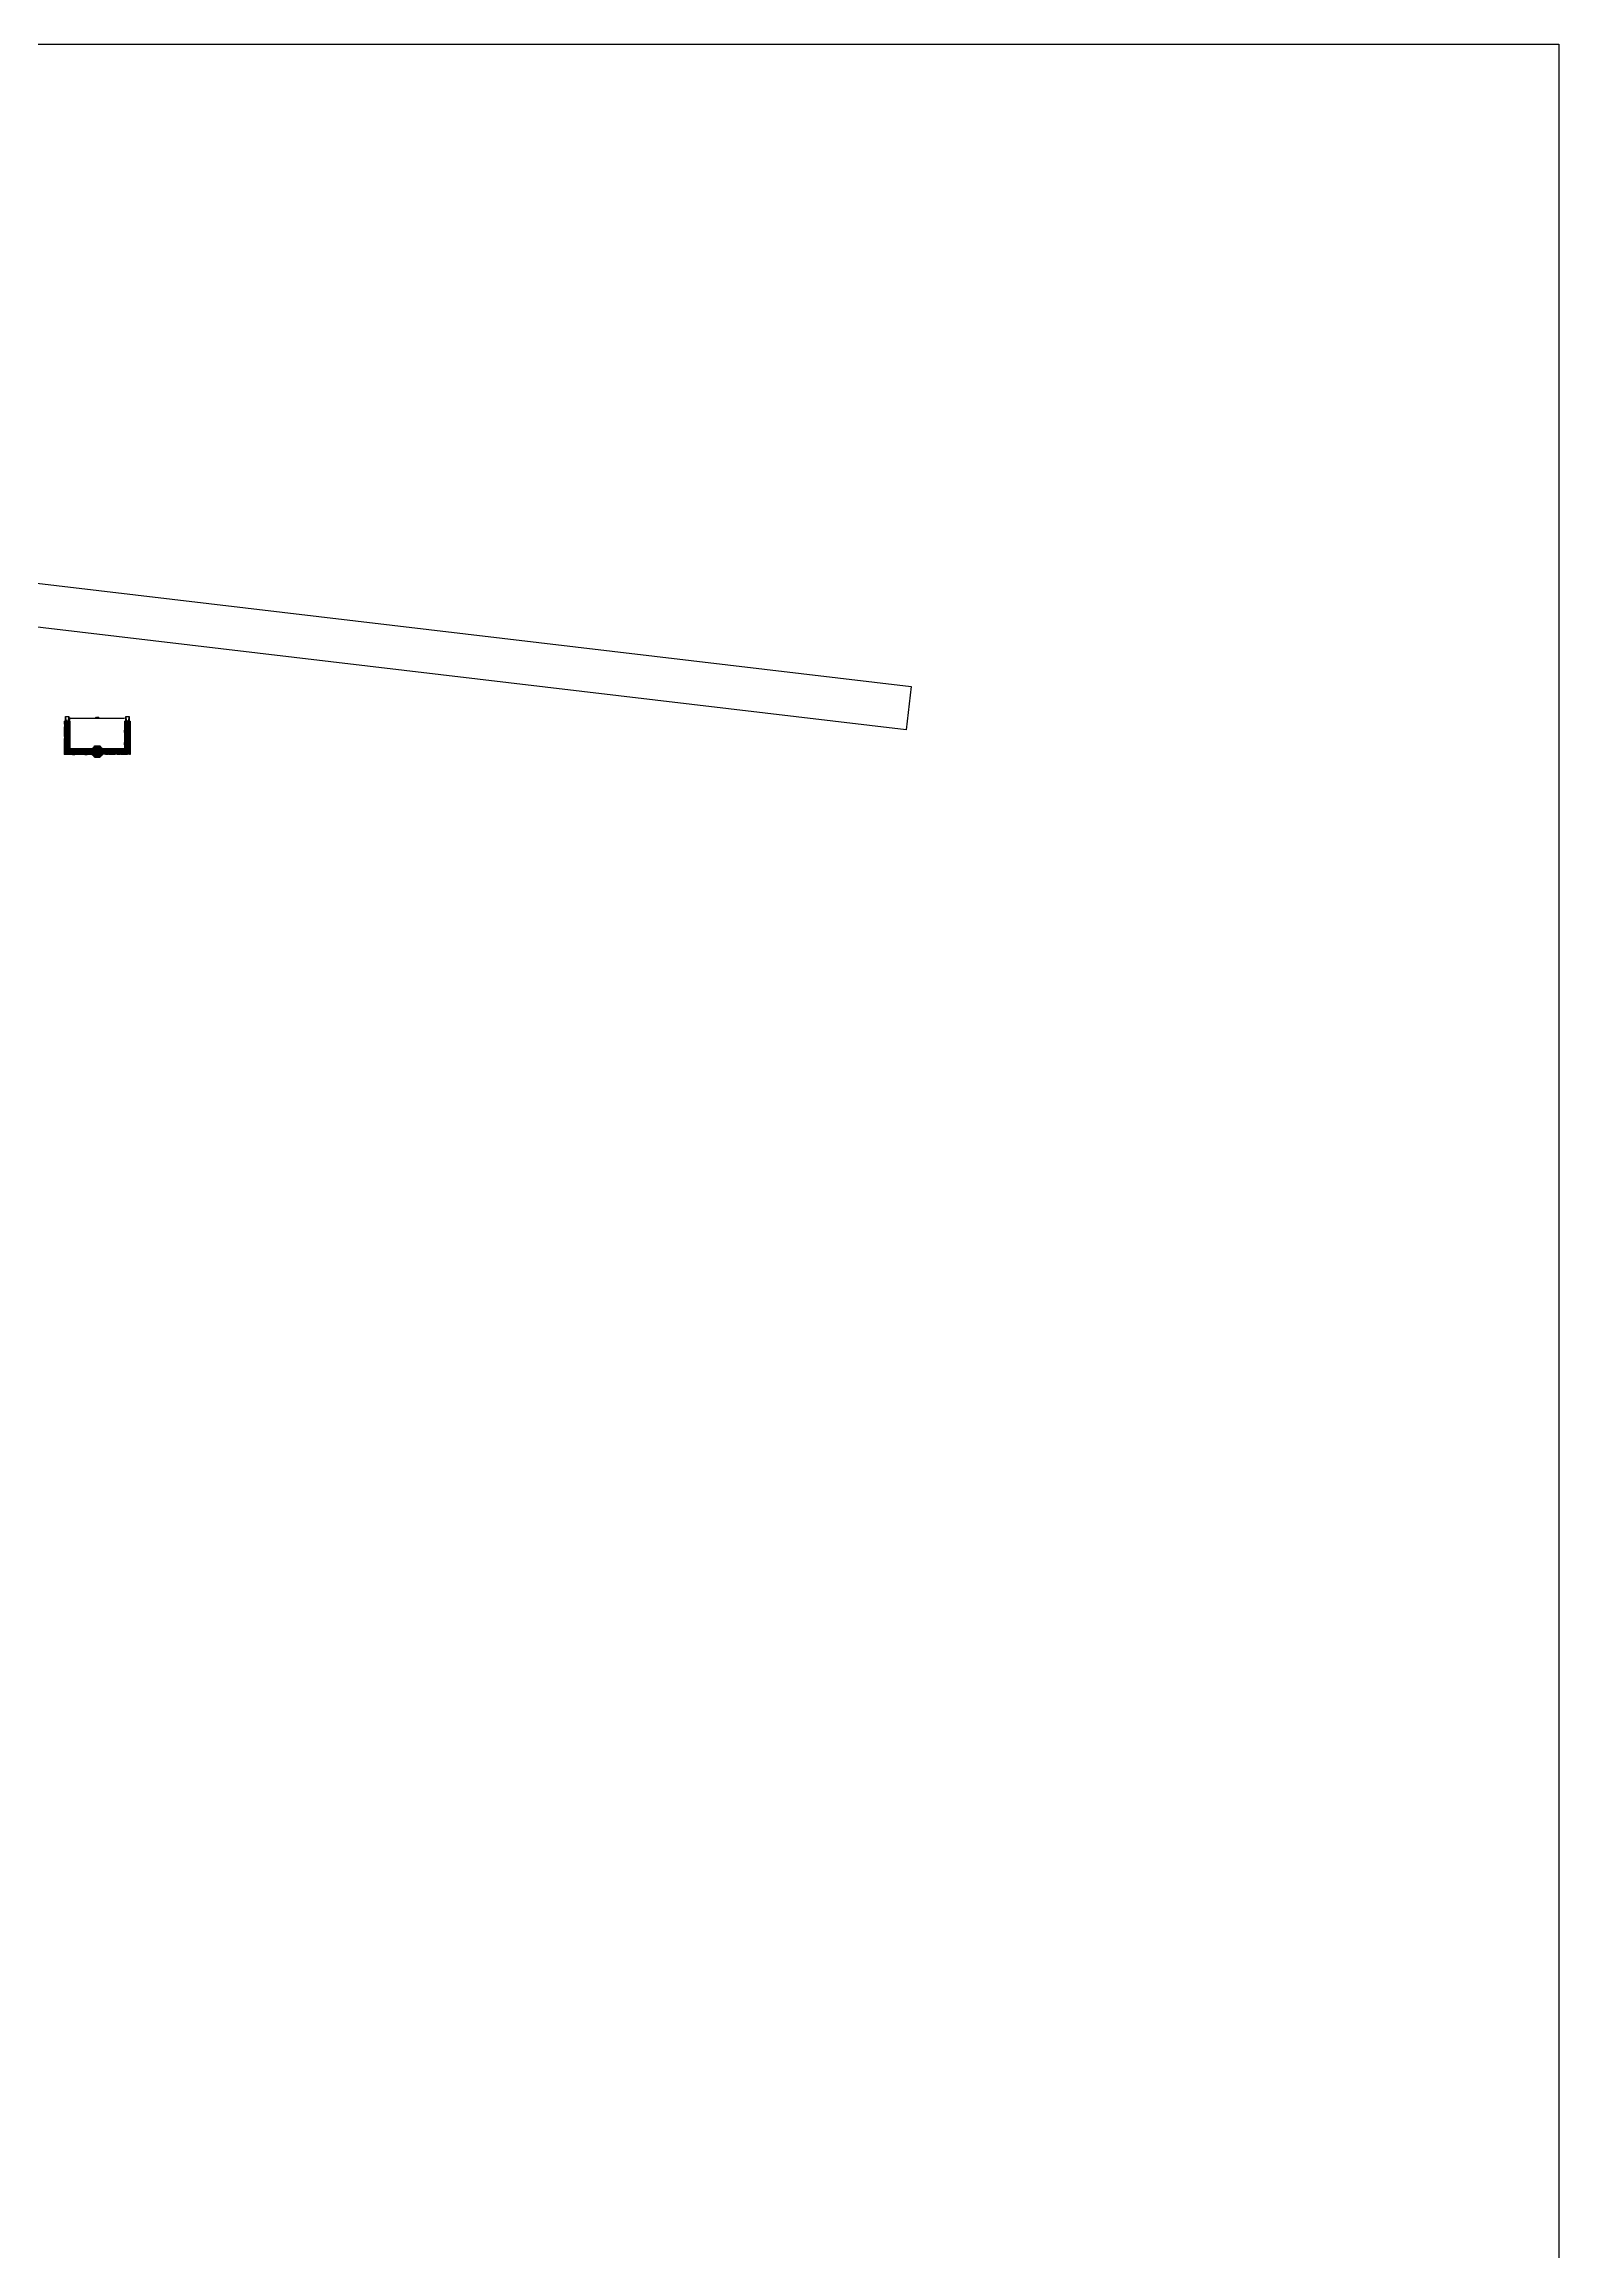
# Model space of a CAD drawing. Extents: x -2575501 to 16617496, y -2334620 to 1078419.
# Drawn here: x 15512675 to 16617496, y -724464 to 885691 of the extents above; entities that cross this region are included whole.
import ezdxf

# ---------------------------------------------------------------- set-up
doc = ezdxf.new("R2010")
doc.units = 0
doc.header["$LTSCALE"] = 10
doc.header["$MEASUREMENT"] = 0
doc.layers.add('W-BRIDGE_APPROACH引桥', color=4, linetype='Continuous')
doc.layers.add('W-FLOAT_BOWL浮筒', color=253, linetype='Continuous')
doc.styles.add('STANDARD_T3', font='simplex.shx', dxfattribs={"width": 0.7, "bigfont": 'gbcbig.shx'})
doc.dimstyles.new('W&&200', dxfattribs={"dimtxt": 700, "dimasz": 200, "dimexe": 500, "dimexo": 600, "dimgap": 200, "dimtad": 1, "dimdec": 0, "dimzin": 0, "dimdsep": 46, "dimtxsty": 'STANDARD_T3', "dimcen": 0.09, "dimclrd": 1, "dimclre": 1, "dimclrt": 7, "dimazin": 2, "dimtfac": 1, "dimtdec": 0, "dimtix": 1, "dimtmove": 2, "dimatfit": 3, "dimfxl": 100, "dimtolj": 1, "dimtzin": 0, "dimarcsym": 0})

# ---------------------------------------------------------------- blocks, each defined once
blk = doc.blocks.new('*D942')
at = {"color": 1, "lineweight": -2, "transparency": 16777216}
for p, q in [((15531451, 392359), (15531451, 394511)), ((15531651, 394011), (15571251, 394011)), ((15571451, 394611), (15571451, 394511))]:
    blk.add_line(p, q, dxfattribs=at)
at = {"color": 1, "transparency": 16777216}
for points in [[(15531651, 394045), (15531651, 393978), (15531451, 394011)], [(15571251, 394045), (15571251, 393978), (15571451, 394011)]]:
    blk.add_solid(points, dxfattribs=at)
at = {"layer": 'Defpoints', "color": 0, "transparency": 16777216}
for p in [(15531451, 391759), (15571451, 394011), (15571451, 394011)]:
    blk.add_point(p, dxfattribs=at)
at = {"color": 7, "transparency": 16777216, "insert": (15551451, 394561), "char_height": 700, "attachment_point": 5, "style": 'STANDARD_T3'}
blk.add_mtext('\\A1;40000', dxfattribs=at)
blk = doc.blocks.new('橙浮筒')
at = {"layer": 'W-FLOAT_BOWL浮筒', "color": 30}
for p, q in [((-549, 527), (-527, 549)), ((-549, 473), (-521, 445)), ((-549, 27), (-521, 55)), ((-516, 261), (-516, 239)), ((-484, 301), (-513, 268)), ((-484, 199), (-513, 232)), ((-500, 395), (-500, 351)), ((-500, 149), (-500, 105)), ((-484, 329), (-497, 345)), ((-484, 171), (-497, 155)), ((-481, 307), (-481, 323)), ((-481, 193), (-481, 177)), ((-445, 479), (-479, 445)), ((-479, 55), (-445, 21)), ((-473, 549), (-445, 521)), ((-351, 500), (-395, 500)), ((-351, 0), (-395, 0)), ((-329, 484), (-345, 497)), ((-307, 481), (-323, 481)), ((-301, 484), (-268, 513)), ((-297, -13), (-264, 16)), ((-239, 516), (-261, 516)), ((-242, 19), (-258, 19)), ((-203, -13), (-236, 16)), ((-199, 484), (-232, 513)), ((-193, 481), (-177, 481)), ((-171, 484), (-155, 497)), ((-105, 500), (-149, 500)), ((-105, 0), (-149, 0)), ((-27, 549), (-55, 521)), ((-55, 479), (-21, 445)), ((-21, 55), (-55, 21)), ((-19, 258), (-19, 242)), ((13, 297), (-16, 264)), ((13, 203), (-16, 236)), ((0, 395), (0, 351)), ((0, 149), (0, 105)), ((13, 333), (3, 345)), ((13, 167), (3, 155)), ((16, 304), (16, 326)), ((16, 196), (16, 174)), ((49, 473), (21, 445)), ((49, 27), (21, 55)), ((27, 549), (49, 527)), ((-527, -49), (-549, -27)), ((-473, -49), (-445, -21)), ((-333, -13), (-345, -3)), ((-304, -16), (-326, -16)), ((-196, -16), (-174, -16)), ((-167, -13), (-155, -3)), ((-27, -49), (-55, -21)), ((49, -27), (27, -49))]:
    blk.add_line(p, q, dxfattribs=at)
for centre, radius, start, end in [((-522, 500), 38, 135, 225), ((-522, 0), 38, 135, 225), ((-524, 500), 7, 90, 270), ((-524, 0), 7, 90, 270), ((-500, 522), 38, 45, 135), ((-500, 500), 25, 106.260205, 163.739795), ((-500, 500), 25, 196.260205, 253.739795), ((-500, 0), 25, 106.260205, 163.739795), ((-570, 395), 70, 0, 45), ((-570, 105), 70, 315, 0), ((-506, 261), 10, 137.726311, 180), ((-506, 239), 10, 180, 222.273689), ((-500, 524), 7, 0, 180), ((-500, 476), 7, 180, 0), ((-500, 24), 7, 0, 180), ((-430, 395), 70, 135, 180), ((-490, 351), 10, 180, 222.273689), ((-490, 149), 10, 137.726311, 180), ((-430, 105), 70, 180, 225), ((-500, 500), 25, 16.260205, 73.739795), ((-500, 500), 25, 286.260205, 343.739795), ((-500, 0), 25, 16.260205, 73.739795), ((-491, 323), 10, 0, 42.273689), ((-491, 307), 10, 317.726311, 0), ((-491, 193), 10, 0, 42.273689), ((-491, 177), 10, 317.726311, 0), ((-476, 500), 7, 270, 90), ((-476, 0), 7, 270, 90), ((-395, 570), 70, 225, 270), ((-395, 430), 70, 90, 135), ((-395, 70), 70, 225, 270), ((-395, -70), 70, 90, 135), ((-351, 490), 10, 47.726311, 90), ((-351, -10), 10, 47.726311, 90), ((-323, 491), 10, 227.726311, 270), ((-307, 491), 10, 270, 312.273689), ((-261, 506), 10, 90, 132.273689), ((-258, 9), 10, 90, 132.273689), ((-242, 9), 10, 47.726311, 90), ((-239, 506), 10, 47.726311, 90), ((-193, 491), 10, 227.726311, 270), ((-177, 491), 10, 270, 312.273689), ((-149, 490), 10, 90, 132.273689), ((-149, -10), 10, 90, 132.273689), ((-105, 570), 70, 270, 315), ((-105, 430), 70, 45, 90), ((-105, 70), 70, 270, 315), ((-105, -70), 70, 45, 90), ((-24, 500), 7, 90, 270), ((-24, 0), 7, 90, 270), ((0, 522), 38, 45, 135), ((0, 500), 25, 106.260205, 163.739795), ((0, 500), 25, 196.260205, 253.739795), ((0, 0), 25, 106.260205, 163.739795), ((-70, 395), 70, 0, 45), ((-70, 105), 70, 315, 0), ((-9, 258), 10, 137.726311, 180), ((-9, 242), 10, 180, 222.273689), ((0, 524), 7, 0, 180), ((0, 476), 7, 180, 0), ((0, 24), 7, 0, 180), ((70, 395), 70, 135, 180), ((10, 351), 10, 180, 222.273689), ((10, 149), 10, 137.726311, 180), ((70, 105), 70, 180, 225), ((0, 500), 25, 16.260205, 73.739795), ((0, 500), 25, 286.260205, 343.739795), ((0, 0), 25, 16.260205, 73.739795), ((6, 326), 10, 0, 42.273689), ((6, 304), 10, 317.726311, 0), ((6, 196), 10, 0, 42.273689), ((6, 174), 10, 317.726311, 0), ((24, 500), 7, 270, 90), ((24, 0), 7, 270, 90), ((22, 500), 38, 315, 45), ((22, 0), 38, 315, 45), ((-500, -22), 38, 225, 315), ((-500, 0), 25, 196.260205, 253.739795), ((-500, -24), 7, 180, 0), ((-500, 0), 25, 286.260205, 343.739795), ((-326, -6), 10, 227.726311, 270), ((-304, -6), 10, 270, 312.273689), ((-196, -6), 10, 227.726311, 270), ((-174, -6), 10, 270, 312.273689), ((0, -22), 38, 225, 315), ((0, 0), 25, 196.260205, 253.739795), ((0, -24), 7, 180, 0), ((0, 0), 25, 286.260205, 343.739795)]:
    blk.add_arc(centre, radius, start, end, dxfattribs=at)
blk = doc.blocks.new('*U943')
at = {"rotation": 180}
blk.add_blockref('橙浮筒', (-250, 250), dxfattribs=at)
blk = doc.blocks.new('*U944')
at = {"color": 0, "linetype": 'ByBlock', "lineweight": -2, "transparency": 16777216}
for p in [(0, 0), (500, 0), (1000, 0), (1500, 0), (2000, 0), (2500, 0), (3000, 0), (3500, 0)]:
    blk.add_blockref('*U943', p, dxfattribs=at)
blk = doc.blocks.new('*U945')
at = {"rotation": 180}
blk.add_blockref('橙浮筒', (-250, 250), dxfattribs=at)
blk = doc.blocks.new('*U946')
at = {"color": 0, "linetype": 'ByBlock', "lineweight": -2, "transparency": 16777216}
for p in [(0, 0), (500, 0), (1000, 0), (1500, 0), (2000, 0), (2500, 0), (3000, 0), (3500, 0)]:
    blk.add_blockref('*U945', p, dxfattribs=at)
blk = doc.blocks.new('蓝浮筒')
at = {"layer": 'W-FLOAT_BOWL浮筒', "color": 5}
for p, q in [((-549, 527), (-527, 549)), ((-549, 473), (-521, 445)), ((-549, 27), (-521, 55)), ((-516, 261), (-516, 239)), ((-484, 301), (-513, 268)), ((-484, 199), (-513, 232)), ((-500, 395), (-500, 351)), ((-500, 149), (-500, 105)), ((-484, 329), (-497, 345)), ((-484, 171), (-497, 155)), ((-481, 307), (-481, 323)), ((-481, 193), (-481, 177)), ((-445, 479), (-479, 445)), ((-479, 55), (-445, 21)), ((-473, 549), (-445, 521)), ((-351, 500), (-395, 500)), ((-351, 0), (-395, 0)), ((-329, 484), (-345, 497)), ((-307, 481), (-323, 481)), ((-301, 484), (-268, 513)), ((-297, -13), (-264, 16)), ((-239, 516), (-261, 516)), ((-242, 19), (-258, 19)), ((-203, -13), (-236, 16)), ((-199, 484), (-232, 513)), ((-193, 481), (-177, 481)), ((-171, 484), (-155, 497)), ((-105, 500), (-149, 500)), ((-105, 0), (-149, 0)), ((-27, 549), (-55, 521)), ((-55, 479), (-21, 445)), ((-21, 55), (-55, 21)), ((-19, 258), (-19, 242)), ((13, 297), (-16, 264)), ((13, 203), (-16, 236)), ((0, 395), (0, 351)), ((0, 149), (0, 105)), ((13, 333), (3, 345)), ((13, 167), (3, 155)), ((16, 304), (16, 326)), ((16, 196), (16, 174)), ((49, 473), (21, 445)), ((49, 27), (21, 55)), ((27, 549), (49, 527)), ((-527, -49), (-549, -27)), ((-473, -49), (-445, -21)), ((-333, -13), (-345, -3)), ((-304, -16), (-326, -16)), ((-196, -16), (-174, -16)), ((-167, -13), (-155, -3)), ((-27, -49), (-55, -21)), ((49, -27), (27, -49))]:
    blk.add_line(p, q, dxfattribs=at)
for centre, radius, start, end in [((-522, 500), 38, 135, 225), ((-522, 0), 38, 135, 225), ((-524, 500), 7, 90, 270), ((-524, 0), 7, 90, 270), ((-500, 522), 38, 45, 135), ((-500, 500), 25, 106.260205, 163.739795), ((-500, 500), 25, 196.260205, 253.739795), ((-500, 0), 25, 106.260205, 163.739795), ((-570, 395), 70, 0, 45), ((-570, 105), 70, 315, 0), ((-506, 261), 10, 137.726311, 180), ((-506, 239), 10, 180, 222.273689), ((-500, 524), 7, 0, 180), ((-500, 476), 7, 180, 0), ((-500, 24), 7, 0, 180), ((-430, 395), 70, 135, 180), ((-490, 351), 10, 180, 222.273689), ((-490, 149), 10, 137.726311, 180), ((-430, 105), 70, 180, 225), ((-500, 500), 25, 16.260205, 73.739795), ((-500, 500), 25, 286.260205, 343.739795), ((-500, 0), 25, 16.260205, 73.739795), ((-491, 323), 10, 0, 42.273689), ((-491, 307), 10, 317.726311, 0), ((-491, 193), 10, 0, 42.273689), ((-491, 177), 10, 317.726311, 0), ((-476, 500), 7, 270, 90), ((-476, 0), 7, 270, 90), ((-395, 570), 70, 225, 270), ((-395, 430), 70, 90, 135), ((-395, 70), 70, 225, 270), ((-395, -70), 70, 90, 135), ((-351, 490), 10, 47.726311, 90), ((-351, -10), 10, 47.726311, 90), ((-323, 491), 10, 227.726311, 270), ((-307, 491), 10, 270, 312.273689), ((-261, 506), 10, 90, 132.273689), ((-258, 9), 10, 90, 132.273689), ((-242, 9), 10, 47.726311, 90), ((-239, 506), 10, 47.726311, 90), ((-193, 491), 10, 227.726311, 270), ((-177, 491), 10, 270, 312.273689), ((-149, 490), 10, 90, 132.273689), ((-149, -10), 10, 90, 132.273689), ((-105, 570), 70, 270, 315), ((-105, 430), 70, 45, 90), ((-105, 70), 70, 270, 315), ((-105, -70), 70, 45, 90), ((-24, 500), 7, 90, 270), ((-24, 0), 7, 90, 270), ((0, 522), 38, 45, 135), ((0, 500), 25, 106.260205, 163.739795), ((0, 500), 25, 196.260205, 253.739795), ((0, 0), 25, 106.260205, 163.739795), ((-70, 395), 70, 0, 45), ((-70, 105), 70, 315, 0), ((-9, 258), 10, 137.726311, 180), ((-9, 242), 10, 180, 222.273689), ((0, 524), 7, 0, 180), ((0, 476), 7, 180, 0), ((0, 24), 7, 0, 180), ((70, 395), 70, 135, 180), ((10, 351), 10, 180, 222.273689), ((10, 149), 10, 137.726311, 180), ((70, 105), 70, 180, 225), ((0, 500), 25, 16.260205, 73.739795), ((0, 500), 25, 286.260205, 343.739795), ((0, 0), 25, 16.260205, 73.739795), ((6, 326), 10, 0, 42.273689), ((6, 304), 10, 317.726311, 0), ((6, 196), 10, 0, 42.273689), ((6, 174), 10, 317.726311, 0), ((24, 500), 7, 270, 90), ((24, 0), 7, 270, 90), ((22, 500), 38, 315, 45), ((22, 0), 38, 315, 45), ((-500, -22), 38, 225, 315), ((-500, 0), 25, 196.260205, 253.739795), ((-500, -24), 7, 180, 0), ((-500, 0), 25, 286.260205, 343.739795), ((-326, -6), 10, 227.726311, 270), ((-304, -6), 10, 270, 312.273689), ((-196, -6), 10, 227.726311, 270), ((-174, -6), 10, 270, 312.273689), ((0, -22), 38, 225, 315), ((0, 0), 25, 196.260205, 253.739795), ((0, -24), 7, 180, 0), ((0, 0), 25, 286.260205, 343.739795)]:
    blk.add_arc(centre, radius, start, end, dxfattribs=at)
blk = doc.blocks.new('*U947')
blk.add_blockref('橙浮筒', (250, -250))
blk = doc.blocks.new('*U948')
at = {"color": 0, "linetype": 'ByBlock', "lineweight": -2, "transparency": 16777216}
for p in [(0, 500), (0, 0), (500, 500), (500, 0)]:
    blk.add_blockref('*U947', p, dxfattribs=at)
blk = doc.blocks.new('*U949')
blk.add_blockref('橙浮筒', (250, -250))
blk = doc.blocks.new('*U950')
at = {"color": 0, "linetype": 'ByBlock', "lineweight": -2, "transparency": 16777216}
for p in [(0, 0), (500, 0), (1000, 0), (1500, 0), (2000, 0), (2500, 0)]:
    blk.add_blockref('*U949', p, dxfattribs=at)
blk = doc.blocks.new('*U951')
blk.add_blockref('橙浮筒', (250, -250))
blk = doc.blocks.new('*U952')
at = {"color": 0, "linetype": 'ByBlock', "lineweight": -2, "transparency": 16777216}
for p in [(0, 0), (500, 0), (1000, 0), (1500, 0), (2000, 0), (2500, 0)]:
    blk.add_blockref('*U951', p, dxfattribs=at)
blk = doc.blocks.new('*U953')
blk.add_blockref('橙浮筒', (250, -250))
blk = doc.blocks.new('*U954')
at = {"color": 0, "linetype": 'ByBlock', "lineweight": -2, "transparency": 16777216}
for p in [(0, 0), (500, 0), (1000, 0), (1500, 0)]:
    blk.add_blockref('*U953', p, dxfattribs=at)
blk = doc.blocks.new('*U955')
blk.add_blockref('橙浮筒', (250, -250))
blk = doc.blocks.new('*U956')
at = {"color": 0, "linetype": 'ByBlock', "lineweight": -2, "transparency": 16777216}
for p in [(0, 0), (500, 0), (1000, 0), (1500, 0)]:
    blk.add_blockref('*U955', p, dxfattribs=at)
blk = doc.blocks.new('*U957')
at = {"rotation": 180}
blk.add_blockref('橙浮筒', (-250, 250), dxfattribs=at)
blk = doc.blocks.new('*U958')
at = {"color": 0, "linetype": 'ByBlock', "lineweight": -2, "transparency": 16777216}
for p in [(0, 0), (500, 0), (1000, 0), (1500, 0), (2000, 0), (2500, 0), (3000, 0), (3500, 0), (4000, 0), (4500, 0), (5000, 0), (5500, 0), (6000, 0), (6500, 0), (7000, 0), (7500, 0), (8000, 0), (8500, 0), (9000, 0), (9500, 0), (10000, 0), (10500, 0), (11000, 0), (11500, 0), (12000, 0), (12500, 0), (13000, 0), (13500, 0), (14000, 0), (14500, 0), (15000, 0), (15500, 0), (16000, 0), (16500, 0), (17000, 0), (17500, 0), (18000, 0), (18500, 0), (19000, 0), (19500, 0)]:
    blk.add_blockref('*U957', p, dxfattribs=at)
blk = doc.blocks.new('*U963')
at = {"xscale": -1, "rotation": 180}
blk.add_blockref('蓝浮筒', (250, 250), dxfattribs=at)
blk = doc.blocks.new('*U964')
at = {"color": 0, "linetype": 'ByBlock', "lineweight": -2, "transparency": 16777216}
for p in [(0, 0), (500, 0), (1000, 0), (1500, 0), (2000, 0), (2500, 0), (3000, 0), (3500, 0), (4000, 0), (4500, 0), (5000, 0), (5500, 0), (6000, 0), (6500, 0), (7000, 0), (7500, 0), (8000, 0), (8500, 0), (9000, 0), (9500, 0), (10000, 0), (10500, 0), (11000, 0), (11500, 0), (12000, 0), (12500, 0), (13000, 0), (13500, 0), (14000, 0), (14500, 0), (15000, 0), (15500, 0), (16000, 0), (16500, 0), (17000, 0), (17500, 0), (18000, 0), (18500, 0), (19000, 0)]:
    blk.add_blockref('*U963', p, dxfattribs=at)
blk = doc.blocks.new('*U961')
blk.add_blockref('*U964', (-9500, 0))
blk = doc.blocks.new('*U962')
at = {"color": 0, "linetype": 'ByBlock', "lineweight": -2, "transparency": 16777216}
for p in [(0, 2500), (0, 2000), (0, 1500), (0, 1000), (0, 500), (0, 0)]:
    blk.add_blockref('*U961', p, dxfattribs=at)
blk = doc.blocks.new('*U965')
at = {"rotation": 180}
blk.add_blockref('橙浮筒', (-250, 250), dxfattribs=at)
blk = doc.blocks.new('*U966')
at = {"color": 0, "linetype": 'ByBlock', "lineweight": -2, "transparency": 16777216}
for p in [(0, 0), (500, 0), (1000, 0), (1500, 0), (2000, 0), (2500, 0), (3000, 0), (3500, 0), (4000, 0), (4500, 0), (5000, 0), (5500, 0), (6000, 0), (6500, 0), (7000, 0), (7500, 0), (8000, 0), (8500, 0), (9000, 0), (9500, 0), (10000, 0), (10500, 0), (11000, 0), (11500, 0), (12000, 0), (12500, 0), (13000, 0), (13500, 0), (14000, 0), (14500, 0), (15000, 0), (15500, 0), (16000, 0)]:
    blk.add_blockref('*U965', p, dxfattribs=at)
blk = doc.blocks.new('*U967')
at = {"rotation": 180}
blk.add_blockref('橙浮筒', (-250, 250), dxfattribs=at)
blk = doc.blocks.new('*U968')
at = {"color": 0, "linetype": 'ByBlock', "lineweight": -2, "transparency": 16777216}
for p in [(0, 3000), (0, 2500), (0, 2000), (0, 1500), (0, 1000), (0, 500), (0, 0)]:
    blk.add_blockref('*U967', p, dxfattribs=at)
blk = doc.blocks.new('*U969')
blk.add_blockref('橙浮筒', (250, -250))
blk = doc.blocks.new('*U970')
at = {"color": 0, "linetype": 'ByBlock', "lineweight": -2, "transparency": 16777216}
for p in [(0, 19500), (0, 19000), (0, 18500), (0, 18000), (0, 17500), (0, 17000), (0, 16500), (0, 16000), (3500, 19500), (3500, 19000), (3500, 18500), (3500, 18000), (3500, 17500), (3500, 17000), (3500, 16500), (3500, 16000), (0, 15500), (0, 15000), (0, 14500), (0, 14000), (0, 13500), (0, 13000), (0, 12500), (0, 12000), (0, 11500), (0, 11000), (0, 10500), (0, 10000), (0, 9500), (0, 9000), (0, 8500), (0, 8000), (0, 7500), (0, 7000), (0, 6500), (0, 6000), (0, 5500), (0, 5000), (0, 4500), (0, 4000), (0, 3500), (0, 3000), (0, 2500), (0, 2000), (0, 1500), (0, 1000), (0, 500), (0, 0), (3500, 15500), (3500, 15000), (3500, 14500), (3500, 14000), (3500, 13500), (3500, 13000), (3500, 12500), (3500, 12000), (3500, 11500), (3500, 11000), (3500, 10500), (3500, 10000), (3500, 9500), (3500, 9000), (3500, 8500), (3500, 8000), (3500, 7500), (3500, 7000), (3500, 6500), (3500, 6000), (3500, 5500), (3500, 5000), (3500, 4500), (3500, 4000), (3500, 3500), (3500, 3000), (3500, 2500), (3500, 2000), (3500, 1500), (3500, 1000), (3500, 500), (3500, 0)]:
    blk.add_blockref('*U969', p, dxfattribs=at)
blk = doc.blocks.new('*U971')
blk.add_blockref('蓝浮筒', (250, -250))
blk = doc.blocks.new('*U972')
at = {"color": 0, "linetype": 'ByBlock', "lineweight": -2, "transparency": 16777216}
for p in [(0, 19500), (0, 19000), (0, 18500), (0, 18000), (0, 17500), (0, 17000), (0, 16500), (0, 16000), (500, 19500), (500, 19000), (500, 18500), (500, 18000), (500, 17500), (500, 17000), (500, 16500), (500, 16000), (1000, 19500), (1000, 19000), (1000, 18500), (1000, 18000), (1000, 17500), (1000, 17000), (1000, 16500), (1000, 16000), (1500, 19500), (1500, 19000), (1500, 18500), (1500, 18000), (1500, 17500), (1500, 17000), (1500, 16500), (1500, 16000), (2000, 19500), (2000, 19000), (2000, 18500), (2000, 18000), (2000, 17500), (2000, 17000), (2000, 16500), (2000, 16000), (2500, 19500), (2500, 19000), (2500, 18500), (2500, 18000), (2500, 17500), (2500, 17000), (2500, 16500), (2500, 16000), (0, 15500), (0, 15000), (0, 14500), (0, 14000), (0, 13500), (0, 13000), (0, 12500), (0, 12000), (0, 11500), (0, 11000), (0, 10500), (0, 10000), (0, 9500), (0, 9000), (0, 8500), (0, 8000), (0, 7500), (0, 7000), (0, 6500), (0, 6000), (0, 5500), (0, 5000), (0, 4500), (0, 4000), (0, 3500), (0, 3000), (0, 2500), (0, 2000), (0, 1500), (0, 1000), (0, 500), (0, 0), (500, 15500), (500, 15000), (500, 14500), (500, 14000), (500, 13500), (500, 13000), (500, 12500), (500, 12000), (500, 11500), (500, 11000), (500, 10500), (500, 10000), (500, 9500), (500, 9000), (500, 8500), (500, 8000), (500, 7500), (500, 7000), (500, 6500), (500, 6000), (500, 5500), (500, 5000), (500, 4500), (500, 4000), (500, 3500), (500, 3000), (500, 2500), (500, 2000), (500, 1500), (500, 1000), (500, 500), (500, 0), (1000, 15500), (1000, 15000), (1000, 14500), (1000, 14000), (1000, 13500), (1000, 13000), (1000, 12500), (1000, 12000), (1000, 11500), (1000, 11000), (1000, 10500), (1000, 10000), (1000, 9500), (1000, 9000), (1000, 8500), (1000, 8000), (1000, 7500), (1000, 7000), (1000, 6500), (1000, 6000), (1000, 5500), (1000, 5000), (1000, 4500), (1000, 4000), (1000, 3500), (1000, 3000), (1000, 2500), (1000, 2000), (1000, 1500), (1000, 1000), (1000, 500), (1000, 0), (1500, 15500), (1500, 15000), (1500, 14500), (1500, 14000), (1500, 13500), (1500, 13000), (1500, 12500), (1500, 12000), (1500, 11500), (1500, 11000), (1500, 10500), (1500, 10000), (1500, 9500), (1500, 9000), (1500, 8500), (1500, 8000), (1500, 7500), (1500, 7000), (1500, 6500), (1500, 6000), (1500, 5500), (1500, 5000), (1500, 4500), (1500, 4000), (1500, 3500), (1500, 3000), (1500, 2500), (1500, 2000), (1500, 1500), (1500, 1000), (1500, 500), (1500, 0), (2000, 15500), (2000, 15000), (2000, 14500), (2000, 14000), (2000, 13500), (2000, 13000), (2000, 12500), (2000, 12000), (2000, 11500), (2000, 11000), (2000, 10500), (2000, 10000), (2000, 9500), (2000, 9000), (2000, 8500), (2000, 8000), (2000, 7500), (2000, 7000), (2000, 6500), (2000, 6000), (2000, 5500), (2000, 5000), (2000, 4500), (2000, 4000), (2000, 3500), (2000, 3000), (2000, 2500), (2000, 2000), (2000, 1500), (2000, 1000), (2000, 500), (2000, 0), (2500, 15500), (2500, 15000), (2500, 14500), (2500, 14000), (2500, 13500), (2500, 13000), (2500, 12500), (2500, 12000), (2500, 11500), (2500, 11000), (2500, 10500), (2500, 10000), (2500, 9500), (2500, 9000), (2500, 8500), (2500, 8000), (2500, 7500), (2500, 7000), (2500, 6500), (2500, 6000), (2500, 5500), (2500, 5000), (2500, 4500), (2500, 4000), (2500, 3500), (2500, 3000), (2500, 2500), (2500, 2000), (2500, 1500), (2500, 1000), (2500, 500), (2500, 0)]:
    blk.add_blockref('*U971', p, dxfattribs=at)
blk = doc.blocks.new('*U973')
at = {"rotation": 180}
blk.add_blockref('橙浮筒', (-250, 250), dxfattribs=at)
blk = doc.blocks.new('*U974')
at = {"color": 0, "linetype": 'ByBlock', "lineweight": -2, "transparency": 16777216}
for p in [(0, 0), (500, 0), (1000, 0), (1500, 0), (2000, 0), (2500, 0), (3000, 0), (3500, 0), (4000, 0), (4500, 0), (5000, 0), (5500, 0), (6000, 0), (6500, 0), (7000, 0), (7500, 0), (8000, 0), (8500, 0), (9000, 0), (9500, 0), (10000, 0), (10500, 0), (11000, 0), (11500, 0), (12000, 0), (12500, 0), (13000, 0), (13500, 0), (14000, 0), (14500, 0), (15000, 0), (15500, 0), (16000, 0), (16500, 0), (17000, 0), (17500, 0), (18000, 0), (18500, 0), (19000, 0), (19500, 0)]:
    blk.add_blockref('*U973', p, dxfattribs=at)
blk = doc.blocks.new('*U985')
at = {"xscale": -1, "rotation": 180}
blk.add_blockref('蓝浮筒', (250, 250), dxfattribs=at)
blk = doc.blocks.new('*U986')
at = {"color": 0, "linetype": 'ByBlock', "lineweight": -2, "transparency": 16777216}
for p in [(0, 0), (500, 0), (1000, 0), (1500, 0), (2000, 0), (2500, 0), (3000, 0), (3500, 0), (4000, 0), (4500, 0), (5000, 0), (5500, 0), (6000, 0), (6500, 0), (7000, 0), (7500, 0), (8000, 0), (8500, 0), (9000, 0), (9500, 0), (10000, 0), (10500, 0), (11000, 0), (11500, 0), (12000, 0), (12500, 0), (13000, 0), (13500, 0), (14000, 0), (14500, 0), (15000, 0), (15500, 0), (16000, 0), (16500, 0), (17000, 0), (17500, 0), (18000, 0), (18500, 0), (19000, 0)]:
    blk.add_blockref('*U985', p, dxfattribs=at)
blk = doc.blocks.new('*U975')
blk.add_blockref('*U986', (-9500, 0))
blk = doc.blocks.new('*U976')
at = {"color": 0, "linetype": 'ByBlock', "lineweight": -2, "transparency": 16777216}
for p in [(0, 2500), (0, 2000), (0, 1500), (0, 1000), (0, 500), (0, 0)]:
    blk.add_blockref('*U975', p, dxfattribs=at)
blk = doc.blocks.new('*U977')
at = {"rotation": 180}
blk.add_blockref('橙浮筒', (-250, 250), dxfattribs=at)
blk = doc.blocks.new('*U978')
at = {"color": 0, "linetype": 'ByBlock', "lineweight": -2, "transparency": 16777216}
for p in [(0, 0), (500, 0), (1000, 0), (1500, 0), (2000, 0), (2500, 0), (3000, 0), (3500, 0), (4000, 0), (4500, 0), (5000, 0), (5500, 0), (6000, 0), (6500, 0), (7000, 0), (7500, 0), (8000, 0), (8500, 0), (9000, 0), (9500, 0), (10000, 0), (10500, 0), (11000, 0), (11500, 0), (12000, 0), (12500, 0), (13000, 0), (13500, 0), (14000, 0), (14500, 0), (15000, 0), (15500, 0), (16000, 0)]:
    blk.add_blockref('*U977', p, dxfattribs=at)
blk = doc.blocks.new('*U979')
at = {"rotation": 180}
blk.add_blockref('橙浮筒', (-250, 250), dxfattribs=at)
blk = doc.blocks.new('*U980')
at = {"color": 0, "linetype": 'ByBlock', "lineweight": -2, "transparency": 16777216}
for p in [(0, 3000), (0, 2500), (0, 2000), (0, 1500), (0, 1000), (0, 500), (0, 0)]:
    blk.add_blockref('*U979', p, dxfattribs=at)
blk = doc.blocks.new('*U981')
blk.add_blockref('橙浮筒', (250, -250))
blk = doc.blocks.new('*U982')
at = {"color": 0, "linetype": 'ByBlock', "lineweight": -2, "transparency": 16777216}
for p in [(0, 19500), (0, 19000), (0, 18500), (0, 18000), (0, 17500), (0, 17000), (0, 16500), (0, 16000), (3500, 19500), (3500, 19000), (3500, 18500), (3500, 18000), (3500, 17500), (3500, 17000), (3500, 16500), (3500, 16000), (0, 15500), (0, 15000), (0, 14500), (0, 14000), (0, 13500), (0, 13000), (0, 12500), (0, 12000), (0, 11500), (0, 11000), (0, 10500), (0, 10000), (0, 9500), (0, 9000), (0, 8500), (0, 8000), (0, 7500), (0, 7000), (0, 6500), (0, 6000), (0, 5500), (0, 5000), (0, 4500), (0, 4000), (0, 3500), (0, 3000), (0, 2500), (0, 2000), (0, 1500), (0, 1000), (0, 500), (0, 0), (3500, 15500), (3500, 15000), (3500, 14500), (3500, 14000), (3500, 13500), (3500, 13000), (3500, 12500), (3500, 12000), (3500, 11500), (3500, 11000), (3500, 10500), (3500, 10000), (3500, 9500), (3500, 9000), (3500, 8500), (3500, 8000), (3500, 7500), (3500, 7000), (3500, 6500), (3500, 6000), (3500, 5500), (3500, 5000), (3500, 4500), (3500, 4000), (3500, 3500), (3500, 3000), (3500, 2500), (3500, 2000), (3500, 1500), (3500, 1000), (3500, 500), (3500, 0)]:
    blk.add_blockref('*U981', p, dxfattribs=at)
blk = doc.blocks.new('*U983')
blk.add_blockref('蓝浮筒', (250, -250))
blk = doc.blocks.new('*U984')
at = {"color": 0, "linetype": 'ByBlock', "lineweight": -2, "transparency": 16777216}
for p in [(0, 19500), (0, 19000), (0, 18500), (0, 18000), (0, 17500), (0, 17000), (0, 16500), (0, 16000), (500, 19500), (500, 19000), (500, 18500), (500, 18000), (500, 17500), (500, 17000), (500, 16500), (500, 16000), (1000, 19500), (1000, 19000), (1000, 18500), (1000, 18000), (1000, 17500), (1000, 17000), (1000, 16500), (1000, 16000), (1500, 19500), (1500, 19000), (1500, 18500), (1500, 18000), (1500, 17500), (1500, 17000), (1500, 16500), (1500, 16000), (2000, 19500), (2000, 19000), (2000, 18500), (2000, 18000), (2000, 17500), (2000, 17000), (2000, 16500), (2000, 16000), (2500, 19500), (2500, 19000), (2500, 18500), (2500, 18000), (2500, 17500), (2500, 17000), (2500, 16500), (2500, 16000), (0, 15500), (0, 15000), (0, 14500), (0, 14000), (0, 13500), (0, 13000), (0, 12500), (0, 12000), (0, 11500), (0, 11000), (0, 10500), (0, 10000), (0, 9500), (0, 9000), (0, 8500), (0, 8000), (0, 7500), (0, 7000), (0, 6500), (0, 6000), (0, 5500), (0, 5000), (0, 4500), (0, 4000), (0, 3500), (0, 3000), (0, 2500), (0, 2000), (0, 1500), (0, 1000), (0, 500), (0, 0), (500, 15500), (500, 15000), (500, 14500), (500, 14000), (500, 13500), (500, 13000), (500, 12500), (500, 12000), (500, 11500), (500, 11000), (500, 10500), (500, 10000), (500, 9500), (500, 9000), (500, 8500), (500, 8000), (500, 7500), (500, 7000), (500, 6500), (500, 6000), (500, 5500), (500, 5000), (500, 4500), (500, 4000), (500, 3500), (500, 3000), (500, 2500), (500, 2000), (500, 1500), (500, 1000), (500, 500), (500, 0), (1000, 15500), (1000, 15000), (1000, 14500), (1000, 14000), (1000, 13500), (1000, 13000), (1000, 12500), (1000, 12000), (1000, 11500), (1000, 11000), (1000, 10500), (1000, 10000), (1000, 9500), (1000, 9000), (1000, 8500), (1000, 8000), (1000, 7500), (1000, 7000), (1000, 6500), (1000, 6000), (1000, 5500), (1000, 5000), (1000, 4500), (1000, 4000), (1000, 3500), (1000, 3000), (1000, 2500), (1000, 2000), (1000, 1500), (1000, 1000), (1000, 500), (1000, 0), (1500, 15500), (1500, 15000), (1500, 14500), (1500, 14000), (1500, 13500), (1500, 13000), (1500, 12500), (1500, 12000), (1500, 11500), (1500, 11000), (1500, 10500), (1500, 10000), (1500, 9500), (1500, 9000), (1500, 8500), (1500, 8000), (1500, 7500), (1500, 7000), (1500, 6500), (1500, 6000), (1500, 5500), (1500, 5000), (1500, 4500), (1500, 4000), (1500, 3500), (1500, 3000), (1500, 2500), (1500, 2000), (1500, 1500), (1500, 1000), (1500, 500), (1500, 0), (2000, 15500), (2000, 15000), (2000, 14500), (2000, 14000), (2000, 13500), (2000, 13000), (2000, 12500), (2000, 12000), (2000, 11500), (2000, 11000), (2000, 10500), (2000, 10000), (2000, 9500), (2000, 9000), (2000, 8500), (2000, 8000), (2000, 7500), (2000, 7000), (2000, 6500), (2000, 6000), (2000, 5500), (2000, 5000), (2000, 4500), (2000, 4000), (2000, 3500), (2000, 3000), (2000, 2500), (2000, 2000), (2000, 1500), (2000, 1000), (2000, 500), (2000, 0), (2500, 15500), (2500, 15000), (2500, 14500), (2500, 14000), (2500, 13500), (2500, 13000), (2500, 12500), (2500, 12000), (2500, 11500), (2500, 11000), (2500, 10500), (2500, 10000), (2500, 9500), (2500, 9000), (2500, 8500), (2500, 8000), (2500, 7500), (2500, 7000), (2500, 6500), (2500, 6000), (2500, 5500), (2500, 5000), (2500, 4500), (2500, 4000), (2500, 3500), (2500, 3000), (2500, 2500), (2500, 2000), (2500, 1500), (2500, 1000), (2500, 500), (2500, 0)]:
    blk.add_blockref('*U983', p, dxfattribs=at)
blk = doc.blocks.new('*U987')
at = {"rotation": 180}
blk.add_blockref('橙浮筒', (-250, 250), dxfattribs=at)
blk = doc.blocks.new('*U988')
at = {"color": 0, "linetype": 'ByBlock', "lineweight": -2, "transparency": 16777216}
for p in [(0, 0), (500, 0), (1000, 0), (1500, 0), (2000, 0), (2500, 0)]:
    blk.add_blockref('*U987', p, dxfattribs=at)
blk = doc.blocks.new('*U989')
at = {"rotation": 180}
blk.add_blockref('橙浮筒', (-250, 250), dxfattribs=at)
blk = doc.blocks.new('*U990')
at = {"color": 0, "linetype": 'ByBlock', "lineweight": -2, "transparency": 16777216}
for p in [(0, 0), (500, 0), (1000, 0), (1500, 0), (2000, 0), (2500, 0)]:
    blk.add_blockref('*U989', p, dxfattribs=at)

msp = doc.modelspace()

# ---------------------------------------------------------------- linework, layer by layer
for points in [[(9085164.9, 885691.3), (16617495.9, 885691.3), (16617495.9, -2334620), (9085164.9, -2334620)], [(15334153.4, 512901.9), (16145148.3, 417191.1), (16141417.5, 385578.2), (15328563.6, 481508.3)], [(15527451, 371758.8), (15531451, 371758.8), (15531451, 391758.8), (15527451, 391758.8)], [(15575451, 371758.8), (15571451, 371758.8), (15571451, 391758.8), (15575451, 391758.8)], [(15571451.2, 371758.8), (15575451.2, 371758.8), (15575451.2, 391758.8), (15571451.2, 391758.8)], [(15527451, 367758.8), (15547451, 367758.8), (15547451, 371758.8), (15527451, 371758.8)], [(15575451, 367758.8), (15555451, 367758.8), (15555451, 371758.8), (15575451, 371758.8)], [(15575451.2, 367758.8), (15555451.2, 367758.8), (15555451.2, 371758.8), (15575451.2, 371758.8)]]:
    msp.add_lwpolyline(points, close=True)
at = {"layer": 'W-BRIDGE_APPROACH引桥'}
for points in [[(15530735.9, 390425.9), (15528235.9, 390425.9), (15528235.9, 395425.9), (15530735.9, 395425.9)], [(15574696.6, 390425.9), (15572196.6, 390425.9), (15572196.6, 395425.9), (15574696.6, 395425.9)]]:
    msp.add_lwpolyline(points, close=True, dxfattribs=at)
for points in [[(15530735.9, 395425.9), (15529485.9, 390425.9), (15528235.9, 395425.9)], [(15574696.6, 395425.9), (15573446.6, 390425.9), (15572196.6, 395425.9)]]:
    msp.add_lwpolyline(points, dxfattribs=at)

# ---------------------------------------------------------------- block references
for name, p in [('*U970', (15527701, 372008.8)), ('*U972', (15528201, 371508.8)), ('*U968', (15527701, 368508.8)), ('*U962', (15537701, 368508.8)), ('*U966', (15531201, 371508.8)), ('蓝浮筒', (15547951, 370758.8)), ('蓝浮筒', (15547951, 370258.8)), ('蓝浮筒', (15548451, 371258.8)), ('蓝浮筒', (15548451, 370758.8)), ('蓝浮筒', (15548451, 370258.8)), ('蓝浮筒', (15548951, 371758.8)), ('蓝浮筒', (15548951, 371258.8)), ('蓝浮筒', (15548951, 370758.8)), ('蓝浮筒', (15548951, 370258.8)), ('蓝浮筒', (15549451, 372258.8)), ('蓝浮筒', (15549451, 371758.8)), ('蓝浮筒', (15549451, 371258.8)), ('蓝浮筒', (15549451, 370758.8)), ('蓝浮筒', (15549451, 370258.8)), ('蓝浮筒', (15549951, 372758.8)), ('蓝浮筒', (15549951, 372258.8)), ('蓝浮筒', (15549951, 371758.8)), ('蓝浮筒', (15549951, 371258.8)), ('蓝浮筒', (15549951, 370758.8)), ('蓝浮筒', (15549951, 370258.8)), ('蓝浮筒', (15550451, 372758.8)), ('蓝浮筒', (15550451, 372258.8)), ('蓝浮筒', (15550451, 371758.8)), ('蓝浮筒', (15550451, 371258.8)), ('*U952', (15550201, 371008.8)), ('蓝浮筒', (15550951, 372758.8)), ('蓝浮筒', (15550951, 372258.8)), ('蓝浮筒', (15550951, 371758.8)), ('蓝浮筒', (15550951, 371258.8)), ('蓝浮筒', (15550951, 370258.8)), ('蓝浮筒', (15551451, 372758.8)), ('蓝浮筒', (15551451, 372258.8)), ('蓝浮筒', (15551451, 371758.8)), ('蓝浮筒', (15551451, 371258.8)), ('蓝浮筒', (15551451, 370258.8)), ('蓝浮筒', (15551951, 372758.8)), ('蓝浮筒', (15551951, 372258.8)), ('蓝浮筒', (15551951, 371758.8)), ('蓝浮筒', (15551951, 371258.8)), ('蓝浮筒', (15551951, 370258.8)), ('蓝浮筒', (15552451, 372758.8)), ('蓝浮筒', (15552451, 372258.8)), ('蓝浮筒', (15552451, 371758.8)), ('蓝浮筒', (15552451, 371258.8)), ('蓝浮筒', (15552451, 370258.8)), ('蓝浮筒', (15552951, 372758.8)), ('蓝浮筒', (15552951, 372258.8)), ('蓝浮筒', (15552951, 371758.8)), ('蓝浮筒', (15552951, 371258.8)), ('蓝浮筒', (15553451, 372758.8)), ('蓝浮筒', (15553451, 372258.8)), ('蓝浮筒', (15553451, 371758.8)), ('蓝浮筒', (15553451, 371258.8)), ('蓝浮筒', (15553451, 370758.8)), ('蓝浮筒', (15553451, 370258.8)), ('橙浮筒', (15553951, 372758.8)), ('蓝浮筒', (15553951, 372258.8)), ('蓝浮筒', (15553951, 371758.8)), ('蓝浮筒', (15553951, 371258.8)), ('蓝浮筒', (15553951, 370758.8)), ('蓝浮筒', (15553951, 370258.8)), ('橙浮筒', (15554451, 372258.8)), ('蓝浮筒', (15554451, 371758.8)), ('蓝浮筒', (15554451, 371258.8)), ('蓝浮筒', (15554451, 370758.8)), ('蓝浮筒', (15554451, 370258.8)), ('橙浮筒', (15554951, 371758.8)), ('蓝浮筒', (15554951, 371258.8)), ('蓝浮筒', (15554951, 370758.8)), ('蓝浮筒', (15554951, 370258.8)), ('橙浮筒', (15555451, 371258.8)), ('蓝浮筒', (15555451, 370758.8)), ('蓝浮筒', (15555451, 370258.8)), ('*U958', (15527701, 368008.8)), ('蓝浮筒', (15547951, 369758.8)), ('蓝浮筒', (15547951, 369258.8)), ('蓝浮筒', (15547951, 368758.8)), ('蓝浮筒', (15548451, 369758.8)), ('蓝浮筒', (15548451, 369258.8)), ('蓝浮筒', (15548451, 368758.8)), ('蓝浮筒', (15548951, 369758.8)), ('蓝浮筒', (15548951, 369258.8)), ('蓝浮筒', (15548951, 368758.8)), ('蓝浮筒', (15549451, 369758.8)), ('蓝浮筒', (15549451, 369258.8)), ('蓝浮筒', (15549451, 368758.8)), ('蓝浮筒', (15549951, 369758.8)), ('蓝浮筒', (15549951, 369258.8)), ('蓝浮筒', (15549951, 368758.8)), ('*U944', (15549701, 366008.8)), ('*U950', (15550201, 368508.8)), ('蓝浮筒', (15550951, 369758.8)), ('蓝浮筒', (15550951, 369258.8)), ('蓝浮筒', (15550951, 368758.8)), ('*U948', (15551201, 369508.8)), ('蓝浮筒', (15551451, 368758.8)), ('蓝浮筒', (15551951, 368758.8)), ('蓝浮筒', (15552451, 369758.8)), ('蓝浮筒', (15552451, 369258.8)), ('蓝浮筒', (15552451, 368758.8)), ('蓝浮筒', (15553451, 369758.8)), ('蓝浮筒', (15553451, 369258.8)), ('蓝浮筒', (15553451, 368758.8)), ('蓝浮筒', (15553951, 369758.8)), ('蓝浮筒', (15553951, 369258.8)), ('蓝浮筒', (15553951, 368758.8)), ('蓝浮筒', (15554451, 369758.8)), ('蓝浮筒', (15554451, 369258.8)), ('蓝浮筒', (15554451, 368758.8)), ('蓝浮筒', (15554951, 369758.8)), ('蓝浮筒', (15554951, 369258.8)), ('蓝浮筒', (15554951, 368758.8)), ('蓝浮筒', (15555451, 369758.8)), ('蓝浮筒', (15555451, 369258.8)), ('蓝浮筒', (15555451, 368758.8)), ('蓝浮筒', (15555451, 368258.8))]:
    msp.add_blockref(name, p)
at = {"xscale": -1, "rotation": 180}
for name, p in [('*U988', (15528201, 391508.8)), ('*U990', (15572201, 391508.8)), ('*U946', (15549701, 373508.8)), ('蓝浮筒', (15547951, 368758.8)), ('蓝浮筒', (15548451, 368758.8)), ('蓝浮筒', (15548451, 368258.8)), ('蓝浮筒', (15548951, 368758.8)), ('蓝浮筒', (15548951, 368258.8)), ('蓝浮筒', (15548951, 367758.8)), ('蓝浮筒', (15549451, 368758.8)), ('蓝浮筒', (15549451, 368258.8)), ('蓝浮筒', (15549451, 367758.8)), ('蓝浮筒', (15549451, 367258.8)), ('蓝浮筒', (15549951, 368758.8)), ('蓝浮筒', (15549951, 368258.8)), ('蓝浮筒', (15549951, 367758.8)), ('蓝浮筒', (15549951, 367258.8)), ('蓝浮筒', (15549951, 366758.8)), ('蓝浮筒', (15550451, 368258.8)), ('蓝浮筒', (15550451, 367758.8)), ('蓝浮筒', (15550451, 367258.8)), ('蓝浮筒', (15550451, 366758.8)), ('蓝浮筒', (15550951, 368258.8)), ('蓝浮筒', (15550951, 367758.8)), ('蓝浮筒', (15550951, 367258.8)), ('蓝浮筒', (15550951, 366758.8)), ('蓝浮筒', (15551451, 368258.8)), ('蓝浮筒', (15551451, 367758.8)), ('蓝浮筒', (15551451, 367258.8)), ('蓝浮筒', (15551451, 366758.8)), ('蓝浮筒', (15551951, 368258.8)), ('蓝浮筒', (15551951, 367758.8)), ('蓝浮筒', (15551951, 367258.8)), ('蓝浮筒', (15551951, 366758.8)), ('蓝浮筒', (15552451, 368258.8)), ('蓝浮筒', (15552451, 367758.8)), ('蓝浮筒', (15552451, 367258.8)), ('蓝浮筒', (15552451, 366758.8)), ('蓝浮筒', (15552951, 368258.8)), ('蓝浮筒', (15552951, 367758.8)), ('蓝浮筒', (15552951, 367258.8)), ('蓝浮筒', (15552951, 366758.8)), ('蓝浮筒', (15553451, 368758.8)), ('蓝浮筒', (15553451, 368258.8)), ('蓝浮筒', (15553451, 367758.8)), ('蓝浮筒', (15553451, 367258.8)), ('蓝浮筒', (15553451, 366758.8)), ('蓝浮筒', (15553951, 368758.8)), ('蓝浮筒', (15553951, 368258.8)), ('蓝浮筒', (15553951, 367758.8)), ('蓝浮筒', (15553951, 367258.8)), ('橙浮筒', (15553951, 366758.8)), ('蓝浮筒', (15554451, 368758.8)), ('蓝浮筒', (15554451, 368258.8)), ('蓝浮筒', (15554451, 367758.8)), ('橙浮筒', (15554451, 367258.8)), ('蓝浮筒', (15554951, 368758.8)), ('蓝浮筒', (15554951, 368258.8)), ('橙浮筒', (15554951, 367758.8)), ('橙浮筒', (15555451, 368258.8))]:
    msp.add_blockref(name, p, dxfattribs=at)
at = {"xscale": -1}
for name, p in [('*U982', (15575201, 372008.8)), ('*U984', (15574701, 371508.8)), ('橙浮筒', (15547451, 371258.8)), ('橙浮筒', (15547951, 371758.8)), ('橙浮筒', (15548451, 372258.8)), ('橙浮筒', (15548951, 372758.8)), ('*U978', (15571701, 371508.8)), ('*U976', (15565201, 368508.8)), ('*U980', (15575201, 368508.8)), ('*U974', (15575201, 368008.8))]:
    msp.add_blockref(name, p, dxfattribs=at)
for name, p, rotation in [('*U954', (15550201, 369008.8), 90), ('*U956', (15552701, 369008.8), 90), ('橙浮筒', (15547451, 368258.8), 180), ('橙浮筒', (15547951, 367758.8), 180), ('橙浮筒', (15548451, 367258.8), 180), ('橙浮筒', (15548951, 366758.8), 180)]:
    msp.add_blockref(name, p, dxfattribs=dict(rotation=rotation))

# ---------------------------------------------------------------- dimensions: what is measured, and where the dimension line sits
dim = msp.add_linear_dim(base=(15571451.2, 394011.2), p1=(15531451, 391758.8), p2=(15571451.2, 394011.2), dimstyle='W&&200')
dim.commit()
dim.dimension.update_dxf_attribs({"geometry": '*D942', "text_midpoint": (15551451.1, 394561.2)})

doc.saveas('drawing.dxf')
